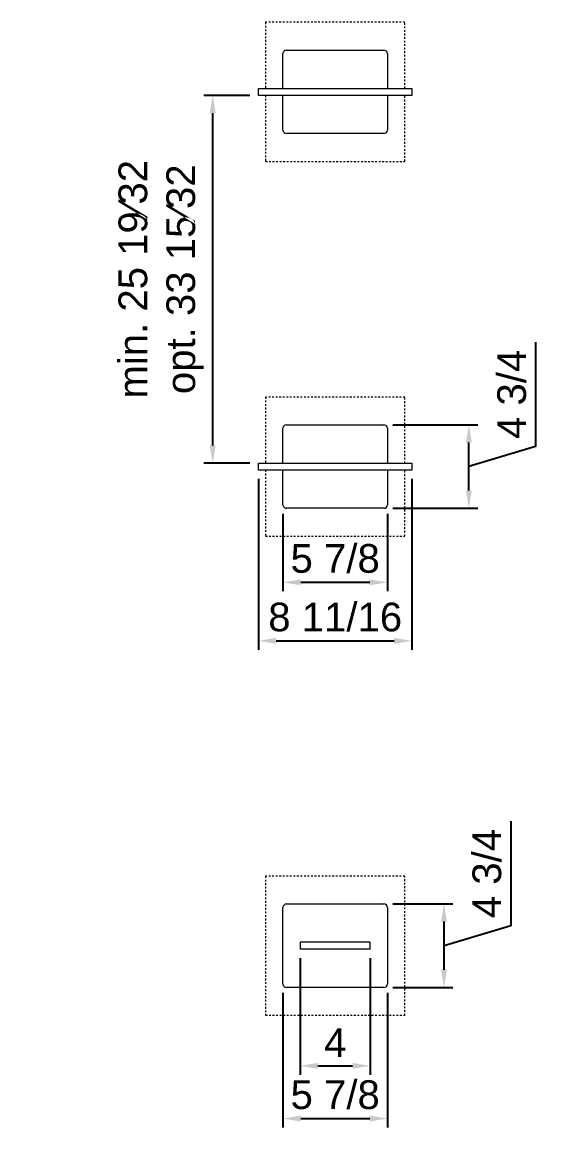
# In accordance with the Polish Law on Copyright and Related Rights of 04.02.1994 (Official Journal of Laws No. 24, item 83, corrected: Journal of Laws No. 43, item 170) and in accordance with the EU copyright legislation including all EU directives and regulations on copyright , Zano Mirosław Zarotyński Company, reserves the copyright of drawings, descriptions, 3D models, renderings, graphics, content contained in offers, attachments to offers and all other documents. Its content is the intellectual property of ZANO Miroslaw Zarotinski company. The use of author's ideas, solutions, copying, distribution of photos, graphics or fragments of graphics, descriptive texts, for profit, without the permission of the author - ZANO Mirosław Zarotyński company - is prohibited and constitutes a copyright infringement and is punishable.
# Model space of a CAD drawing. Header units: inches. Extents: x -27 to 495, y -3 to 144.
# Drawn here: x -6.7 to 23.5, y -0.6 to 62.5 of the extents above; entities that cross this region are included whole.
import ezdxf

# ---------------------------------------------------------------- set-up
doc = ezdxf.new("R2010")
doc.units = ezdxf.units.IN
doc.linetypes.add('HIDDEN', pattern=[1.905, 1.27, -0.635])
for name, color, linetype, lineweight in [('ZANO_R', 7, 'Continuous', 0), ('ZANO_R_przerywana', 250, 'HIDDEN', 0), ('ZANO_W', 1, 'Continuous', 0)]:
    doc.layers.add(name, color=color, linetype=linetype, lineweight=lineweight)
doc.styles.get("Standard").update_dxf_attribs({"font": 'arial.ttf'})
doc.dimstyles.new('amerykanie', dxfattribs={"dimtxt": 50, "dimasz": 50, "dimexe": 0.5, "dimexo": 0.5, "dimgap": 1, "dimtad": 1, "dimdec": 0, "dimzin": 0, "dimlunit": 5, "dimtxsty": 'Standard', "dimcen": 0.09, "dimclrd": 1, "dimclre": 1, "dimclrt": 1, "dimazin": 0, "dimtfac": 1, "dimtdec": 0, "dimtmove": 0, "dimatfit": 3, "dimfxl": 1, "dimtzin": 0, "dimarcsym": 1})

# ---------------------------------------------------------------- blocks, each defined once
blk = doc.blocks.new('*D391')
at = {"layer": 'ZANO_W', "color": 1, "lineweight": -2}
for p, q in [((6.213, 58.344), (3.617, 58.344)), ((4.117, 38.53), (4.117, 57.344)), ((6.213, 37.53), (3.617, 37.53))]:
    blk.add_line(p, q, dxfattribs=at)
at = {"layer": 'ZANO_W', "color": 1}
for points in [[(4.283, 57.344), (3.95, 57.344), (4.117, 58.344)], [(3.95, 38.53), (4.283, 38.53), (4.117, 37.53)]]:
    blk.add_solid(points, dxfattribs=at)
at = {"layer": 'ZANO_W', "color": 1, "insert": (1.197, 47.937), "char_height": 1.625, "attachment_point": 5, "rotation": 90}
blk.add_mtext('min. 25 19⁄32\\Popt. 33 15⁄32', dxfattribs=at)
blk = doc.blocks.new('*D396')
at = {"layer": 'ZANO_W', "color": 1, "lineweight": -2}
for p, q in [((8.091, 34.668), (8.091, 30.283)), ((13.996, 34.668), (13.996, 30.283)), ((9.091, 30.783), (12.996, 30.783))]:
    blk.add_line(p, q, dxfattribs=at)
at = {"layer": 'ZANO_W', "color": 1}
for points in [[(9.091, 30.95), (9.091, 30.617), (8.091, 30.783)], [(12.996, 30.617), (12.996, 30.95), (13.996, 30.783)]]:
    blk.add_solid(points, dxfattribs=at)
at = {"layer": 'ZANO_W', "color": 1, "insert": (11.044, 32.124), "char_height": 1.625, "attachment_point": 5}
blk.add_mtext('5 7/8', dxfattribs=at)
blk = doc.blocks.new('*D397')
at = {"layer": 'ZANO_W', "color": 1, "lineweight": -2}
for p, q in [((6.713, 36.636), (6.713, 26.97)), ((15.374, 36.636), (15.374, 26.97)), ((7.713, 27.47), (14.374, 27.47))]:
    blk.add_line(p, q, dxfattribs=at)
at = {"layer": 'ZANO_W', "color": 1}
for points in [[(7.713, 27.637), (7.713, 27.303), (6.713, 27.47)], [(14.374, 27.303), (14.374, 27.637), (15.374, 27.47)]]:
    blk.add_solid(points, dxfattribs=at)
at = {"layer": 'ZANO_W', "color": 1, "insert": (11.044, 28.81), "char_height": 1.625, "attachment_point": 5}
blk.add_mtext('8 11/16', dxfattribs=at)
blk = doc.blocks.new('*D398')
at = {"layer": 'ZANO_W', "color": 1, "lineweight": -2}
for p, q in [((22.377, 44.375), (22.377, 38.465)), ((14.3, 39.695), (19.104, 39.695)), ((18.604, 35.971), (18.604, 38.695)), ((22.377, 38.465), (18.604, 37.333)), ((14.3, 34.971), (19.104, 34.971))]:
    blk.add_line(p, q, dxfattribs=at)
at = {"layer": 'ZANO_W', "color": 1}
for points in [[(18.771, 38.695), (18.438, 38.695), (18.604, 39.695)], [(18.438, 35.971), (18.771, 35.971), (18.604, 34.971)]]:
    blk.add_solid(points, dxfattribs=at)
at = {"layer": 'ZANO_W', "color": 1, "insert": (21.036, 41.42), "char_height": 1.625, "attachment_point": 5, "rotation": 90}
blk.add_mtext('4 3/4', dxfattribs=at)
blk = doc.blocks.new('*D399')
at = {"layer": 'ZANO_W', "color": 1, "lineweight": -2}
for p, q in [((9.059, 9.518), (9.059, 2.916)), ((13.028, 9.518), (13.028, 2.916)), ((10.059, 3.416), (12.028, 3.416))]:
    blk.add_line(p, q, dxfattribs=at)
at = {"layer": 'ZANO_W', "color": 1}
for points in [[(10.059, 3.583), (10.059, 3.249), (9.059, 3.416)], [(12.028, 3.249), (12.028, 3.583), (13.028, 3.416)]]:
    blk.add_solid(points, dxfattribs=at)
at = {"layer": 'ZANO_W', "color": 1, "insert": (11.044, 4.729), "char_height": 1.625, "attachment_point": 5}
blk.add_mtext('4', dxfattribs=at)
blk = doc.blocks.new('*D400')
at = {"layer": 'ZANO_W', "color": 1, "lineweight": -2}
for p, q in [((8.091, 7.549), (8.091, -0.067)), ((13.996, 7.549), (13.996, -0.067)), ((9.091, 0.433), (12.996, 0.433))]:
    blk.add_line(p, q, dxfattribs=at)
at = {"layer": 'ZANO_W', "color": 1}
for points in [[(9.091, 0.6), (9.091, 0.266), (8.091, 0.433)], [(12.996, 0.266), (12.996, 0.6), (13.996, 0.433)]]:
    blk.add_solid(points, dxfattribs=at)
at = {"layer": 'ZANO_W', "color": 1, "insert": (11.044, 1.773), "char_height": 1.625, "attachment_point": 5}
blk.add_mtext('5 7/8', dxfattribs=at)
blk = doc.blocks.new('*D401')
at = {"layer": 'ZANO_W', "color": 1, "lineweight": -2}
for p, q in [((20.972, 17.257), (20.972, 11.346)), ((14.3, 12.577), (17.699, 12.577)), ((17.199, 8.852), (17.199, 11.577)), ((20.972, 11.346), (17.199, 10.215)), ((14.3, 7.852), (17.699, 7.852))]:
    blk.add_line(p, q, dxfattribs=at)
at = {"layer": 'ZANO_W', "color": 1}
for points in [[(17.366, 11.577), (17.033, 11.577), (17.199, 12.577)], [(17.033, 8.852), (17.366, 8.852), (17.199, 7.852)]]:
    blk.add_solid(points, dxfattribs=at)
at = {"layer": 'ZANO_W', "color": 1, "insert": (19.631, 14.302), "char_height": 1.625, "attachment_point": 5, "rotation": 90}
blk.add_mtext('4 3/4', dxfattribs=at)

msp = doc.modelspace()

# ---------------------------------------------------------------- linework, layer by layer
at = {"layer": 'ZANO_R'}
for p, q in [((8.09094, 58.7382), (8.09094, 60.7067)), ((8.28779, 60.90355), (13.7996, 60.90355)), ((13.99645, 60.7067), (13.99645, 58.7382)), ((6.71299, 58.3445), (6.71299, 58.7382)), ((6.71299, 58.7382), (15.37441, 58.7382)), ((15.37441, 58.7382), (15.37441, 58.3445)), ((15.37441, 58.3445), (6.71299, 58.3445)), ((8.09094, 56.37599), (8.09094, 58.3445)), ((13.99645, 58.3445), (13.99645, 56.37599)), ((13.7996, 56.17914), (8.28779, 56.17914)), ((8.09094, 37.52998), (8.09094, 39.49848)), ((8.28779, 39.69533), (13.7996, 39.69533)), ((13.99645, 39.49848), (13.99645, 37.52998)), ((6.71299, 37.13628), (6.71299, 37.52998)), ((6.71299, 37.52998), (15.37441, 37.52998)), ((15.37441, 37.52998), (15.37441, 37.13628)), ((15.37441, 37.13628), (6.71299, 37.13628)), ((8.09094, 35.16777), (8.09094, 37.13628)), ((13.99645, 37.13628), (13.99645, 35.16777)), ((13.7996, 34.97092), (8.28779, 34.97092)), ((8.09094, 8.04923), (8.09094, 12.37994)), ((8.28779, 12.57679), (13.7996, 12.57679)), ((13.99645, 12.37994), (13.99645, 8.04923)), ((13.02843, 10.41143), (9.05897, 10.41143)), ((9.05897, 10.41143), (9.05897, 10.01773)), ((13.02843, 10.01773), (13.02843, 10.41143)), ((13.02843, 10.01773), (9.05897, 10.01773)), ((13.7996, 7.85238), (8.28779, 7.85238))]:
    msp.add_line(p, q, dxfattribs=at)
for centre, start, end in [((8.28779, 60.7067), 90, 180), ((13.7996, 60.7067), 0, 90), ((8.28779, 56.37599), 180, 270), ((13.7996, 56.37599), 270, 0), ((8.28779, 39.49848), 90, 180), ((13.7996, 39.49848), 0, 90), ((8.28779, 35.16777), 180, 270), ((13.7996, 35.16777), 270, 0), ((8.28779, 12.37994), 90, 180), ((13.7996, 12.37994), 0, 90), ((8.28779, 8.04923), 180, 270), ((13.7996, 8.04923), 270, 0)]:
    msp.add_arc(centre, 0.19685, start, end, dxfattribs=at)
at = {"layer": 'ZANO_R_przerywana', "ltscale": 0.05}
for p, q in [((7.10669, 62.47835), (7.10669, 58.7382)), ((14.98071, 62.47835), (7.10669, 62.47835)), ((14.98071, 58.7382), (14.98071, 62.47835)), ((7.10669, 58.3445), (7.10669, 54.60434)), ((14.98071, 54.60434), (14.98071, 58.3445)), ((7.10669, 54.60434), (14.98071, 54.60434)), ((7.10669, 41.27013), (7.10669, 37.52998)), ((14.98071, 41.27013), (7.10669, 41.27013)), ((14.98071, 37.52998), (14.98071, 41.27013)), ((7.10669, 37.13628), (7.10669, 33.39612)), ((14.98071, 33.39612), (14.98071, 37.13628)), ((7.10669, 33.39612), (14.98071, 33.39612)), ((7.10669, 14.15159), (7.10669, 6.27757)), ((14.98071, 14.15159), (7.10669, 14.15159)), ((14.98071, 6.27757), (14.98071, 14.15159)), ((7.10669, 6.27757), (14.98071, 6.27757))]:
    msp.add_line(p, q, dxfattribs=at)

# ---------------------------------------------------------------- dimensions: what is measured, and where the dimension line sits
at = {"layer": 'ZANO_W'}
dim = msp.add_linear_dim(base=(4.1165, 58.3445), p1=(6.71299, 37.52998), p2=(6.71299, 58.3445), angle=90, text='min. 25 19⁄32\\Popt. 33 15⁄32', dimstyle='amerykanie', override={"dimtxt": 1.625, "dimasz": 1, "dimgap": 0.5, "dimdec": 4, "dimtxsty": 'Standard', "dimaunit": 1, "dimadec": 1, "dimtdec": 4, "dimtmove": 1, "dimfrac": 2}, dxfattribs=at)
dim.commit()
dim.dimension.update_dxf_attribs({"geometry": '*D391', "text_midpoint": (1.19655, 47.93724)})
for base, p1, p2, picture, middle in [((18.60428, 39.69533), (13.7996, 34.97092), (13.7996, 39.69533), '*D398', (21.03581, 38.96482)), ((17.19937, 12.57679), (13.7996, 7.85238), (13.7996, 12.57679), '*D401', (19.6309, 11.84627))]:
    dim = msp.add_linear_dim(base=base, p1=p1, p2=p2, angle=90, dimstyle='amerykanie', override={"dimtxt": 1.625, "dimasz": 1, "dimgap": 0.5, "dimdec": 4, "dimaunit": 1, "dimadec": 1, "dimtdec": 4, "dimtmove": 1, "dimfrac": 2}, dxfattribs=at)
    dim.commit()
    dim.dimension.update_dxf_attribs({"geometry": picture, "text_midpoint": middle})
for base, p1, p2, picture, middle in [((15.37441, 27.46997), (6.71299, 37.13628), (15.37441, 37.13628), '*D397', (11.0437, 28.81019)), ((13.99645, 30.78346), (8.09094, 35.16777), (13.99645, 35.16777), '*D396', (11.0437, 32.12367)), ((13.02843, 3.41606), (9.05897, 10.01773), (13.02843, 10.01773), '*D399', (11.0437, 4.72856)), ((13.99645, 0.43315), (8.09094, 8.04923), (13.99645, 8.04923), '*D400', (11.0437, 1.77336))]:
    dim = msp.add_linear_dim(base=base, p1=p1, p2=p2, dimstyle='amerykanie', override={"dimtxt": 1.625, "dimasz": 1, "dimgap": 0.5, "dimdec": 4, "dimaunit": 1, "dimadec": 1, "dimtdec": 4, "dimtmove": 1, "dimfrac": 2}, dxfattribs=at)
    dim.commit()
    dim.dimension.update_dxf_attribs({"geometry": picture, "text_midpoint": middle})

doc.saveas('drawing.dxf')
